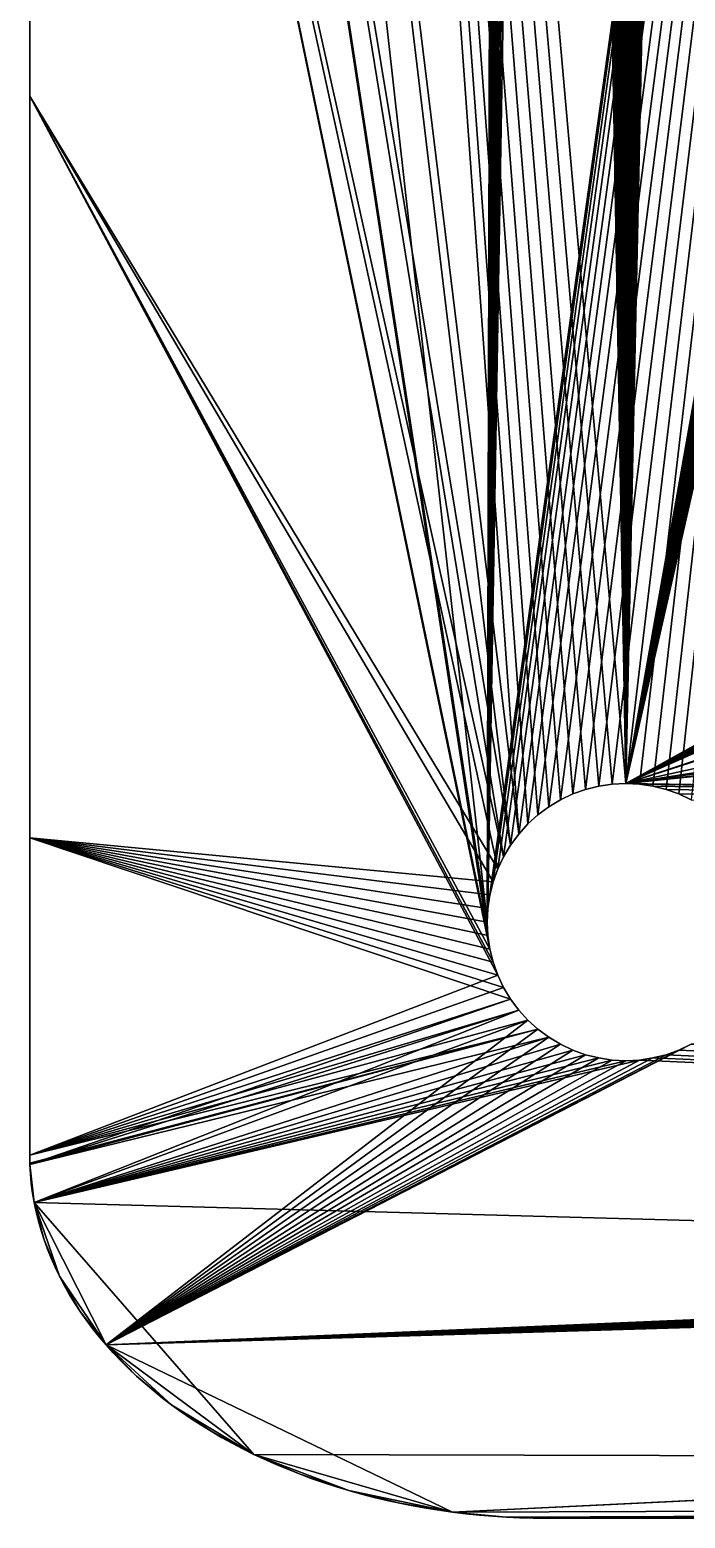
# Model space of a CAD drawing. Extents: x -56 to 56, y -42 to 42.
# Drawn here: x -56.15 to -49.06, y -42.4 to -26.3 of the extents above; entities that cross this region are included whole.
import ezdxf

# ---------------------------------------------------------------- set-up
doc = ezdxf.new("R2010")
doc.units = 0

msp = doc.modelspace()

# ---------------------------------------------------------------- linework, layer by layer
for points in [[(-56.15, 38.472, 16), (-56.15, 8.264, 16), (-50.859, -34.998, 16)], [(-56.15, 38.472, 16), (-50.859, -34.998, 16), (-50.761, -34.889, 16)], [(-56.15, 38.472, 16), (-50.761, -34.889, 16), (-50.652, -34.79, 16)], [(-56.15, 38.472, 16), (-50.652, -34.79, 16), (-50.533, -34.703, 16)], [(-56.15, 38.472, 16), (-50.533, -34.703, 16), (-50.407, -34.627, 16)], [(-56.15, 38.472, 16), (-50.407, -34.627, 16), (-50.274, -34.564, 16)], [(-56.15, 38.472, 16), (-50.274, -34.564, 16), (-50.135, -34.515, 16)], [(-56.15, 38.472, 16), (-50.135, -34.515, 16), (-49.993, -34.479, 16)], [(-56.15, 38.472, 16), (-49.993, -34.479, 16), (-49.847, -34.457, 16)], [(-56.15, 38.472, 16), (-49.847, -34.457, 16), (-49.7, -34.45, 16)], [(-50.947, 35.117, 16), (-56.15, 38.472, 16), (-49.7, -34.45, 16)], [(-48.2, 35.95, 16), (-48.207, 35.803, 16), (-49.7, -34.45, 16)], [(-42.17, 28.618, 16), (-48.2, 35.95, 16), (-49.7, -34.45, 16)], [(-48.207, 35.803, 16), (-48.229, 35.657, 16), (-49.7, -34.45, 16)], [(-48.229, 35.657, 16), (-48.265, 35.515, 16), (-49.7, -34.45, 16)], [(-48.265, 35.515, 16), (-48.314, 35.376, 16), (-49.7, -34.45, 16)], [(-48.314, 35.376, 16), (-48.377, 35.243, 16), (-49.7, -34.45, 16)], [(-56.15, 8.264, 13), (-51.023, 35.243, 13), (-51.2, -35.95, 13)], [(-51.023, 35.243, 13), (-50.947, 35.117, 13), (-51.2, -35.95, 13)], [(-50.947, 35.117, 13), (-50.859, 34.998, 13), (-51.2, -35.95, 13)], [(-50.859, 34.998, 16), (-50.947, 35.117, 16), (-49.7, -34.45, 16)], [(-48.377, 35.243, 16), (-48.453, 35.117, 16), (-49.7, -34.45, 16)], [(-48.453, 35.117, 16), (-48.54, 34.998, 16), (-49.7, -34.45, 16)], [(-50.859, 34.998, 13), (-50.761, 34.889, 13), (-51.2, -35.95, 13)], [(-50.761, 34.889, 16), (-50.859, 34.998, 16), (-49.7, -34.45, 16)], [(-48.54, 34.998, 16), (-48.639, 34.889, 16), (-49.7, -34.45, 16)], [(-50.761, 34.889, 13), (-50.652, 34.79, 13), (-51.2, -35.95, 13)], [(-50.652, 34.79, 13), (-50.533, 34.703, 13), (-51.2, -35.95, 13)], [(-50.652, 34.79, 16), (-50.761, 34.889, 16), (-49.7, -34.45, 16)], [(-50.533, 34.703, 16), (-50.652, 34.79, 16), (-49.7, -34.45, 16)], [(-48.639, 34.889, 16), (-48.748, 34.79, 16), (-49.7, -34.45, 16)], [(-48.748, 34.79, 16), (-48.867, 34.703, 16), (-49.7, -34.45, 16)], [(-50.533, 34.703, 13), (-50.407, 34.627, 13), (-51.2, -35.95, 13)], [(-50.407, 34.627, 13), (-50.274, 34.564, 13), (-51.2, -35.95, 13)], [(-50.407, 34.627, 16), (-50.533, 34.703, 16), (-49.7, -34.45, 16)], [(-50.274, 34.564, 16), (-50.407, 34.627, 16), (-49.7, -34.45, 16)], [(-48.867, 34.703, 16), (-48.993, 34.627, 16), (-49.7, -34.45, 16)], [(-48.993, 34.627, 16), (-49.126, 34.564, 16), (-49.7, -34.45, 16)], [(-50.274, 34.564, 13), (-50.135, 34.515, 13), (-51.2, -35.95, 13)], [(-50.135, 34.515, 13), (-51.193, -35.803, 13), (-51.2, -35.95, 13)], [(-50.135, 34.515, 13), (-49.993, 34.479, 13), (-51.193, -35.803, 13)], [(-49.993, 34.479, 13), (-42.17, 28.618, 13), (-51.193, -35.803, 13)], [(-50.135, 34.515, 16), (-50.274, 34.564, 16), (-49.7, -34.45, 16)], [(-49.993, 34.479, 16), (-50.135, 34.515, 16), (-49.7, -34.45, 16)], [(-49.847, 34.457, 16), (-49.993, 34.479, 16), (-49.7, -34.45, 16)], [(-49.126, 34.564, 16), (-49.265, 34.515, 16), (-49.7, -34.45, 16)], [(-49.265, 34.515, 16), (-49.407, 34.479, 16), (-49.7, -34.45, 16)], [(-49.407, 34.479, 16), (-49.553, 34.457, 16), (-49.7, -34.45, 16)], [(-49.7, 34.45, 16), (-49.847, 34.457, 16), (-49.7, -34.45, 16)], [(-49.553, 34.457, 16), (-49.7, 34.45, 16), (-49.7, -34.45, 16)], [(-42.17, 28.618, 13), (-51.171, -35.657, 13), (-51.193, -35.803, 13)], [(-42.17, 28.618, 13), (-51.135, -35.515, 13), (-51.171, -35.657, 13)], [(-42.17, 28.618, 13), (-51.086, -35.376, 13), (-51.135, -35.515, 13)], [(-42.17, 28.618, 13), (-51.023, -35.243, 13), (-51.086, -35.376, 13)], [(-42.17, 28.618, 13), (-50.947, -35.117, 13), (-51.023, -35.243, 13)], [(-42.17, 28.618, 13), (-50.859, -34.998, 13), (-50.947, -35.117, 13)], [(-42.17, 28.618, 13), (-50.761, -34.889, 13), (-50.859, -34.998, 13)], [(-42.17, 28.618, 13), (-50.652, -34.79, 13), (-50.761, -34.889, 13)], [(-42.17, 28.618, 13), (-50.533, -34.703, 13), (-50.652, -34.79, 13)], [(-42.17, 28.618, 13), (-50.407, -34.627, 13), (-50.533, -34.703, 13)], [(-42.17, 28.618, 13), (-50.274, -34.564, 13), (-50.407, -34.627, 13)], [(-42.17, 28.618, 13), (-50.135, -34.515, 13), (-50.274, -34.564, 13)], [(-42.17, 28.618, 13), (-49.993, -34.479, 13), (-50.135, -34.515, 13)], [(-42.17, 28.618, 13), (-49.847, -34.457, 13), (-49.993, -34.479, 13)], [(-42.17, 28.618, 13), (-49.7, -34.45, 13), (-49.847, -34.457, 13)], [(-42.17, 28.618, 13), (-49.553, -34.457, 13), (-49.7, -34.45, 13)], [(-42.17, 7.965, 16), (-42.17, 28.618, 16), (-49.7, -34.45, 16)], [(-42.17, 28.618, 13), (-49.407, -34.479, 13), (-49.553, -34.457, 13)], [(-42.17, 28.618, 13), (-49.265, -34.515, 13), (-49.407, -34.479, 13)], [(-42.17, 28.618, 13), (-49.126, -34.564, 13), (-49.265, -34.515, 13)], [(-42.17, 28.618, 13), (-48.993, -34.627, 13), (-49.126, -34.564, 13)], [(-56.15, -3.728, 13), (-56.15, 8.264, 13), (-51.2, -35.95, 13)], [(-56.15, 8.264, 16), (-56.15, -3.728, 16), (-50.947, -35.117, 16)], [(-56.15, 8.264, 16), (-50.947, -35.117, 16), (-50.859, -34.998, 16)], [(-42.165, 7.863, 16), (-42.17, 7.965, 16), (-49.7, -34.45, 16)], [(-42.148, 7.762, 16), (-42.165, 7.863, 16), (-49.7, -34.45, 16)], [(-42.119, 7.662, 16), (-42.148, 7.762, 16), (-49.7, -34.45, 16)], [(-42.08, 7.564, 16), (-42.119, 7.662, 16), (-49.7, -34.45, 16)], [(-42.03, 7.469, 16), (-42.08, 7.564, 16), (-49.7, -34.45, 16)], [(-41.969, 7.377, 16), (-42.03, 7.469, 16), (-49.7, -34.45, 16)], [(-41.898, 7.288, 16), (-41.969, 7.377, 16), (-49.7, -34.45, 16)], [(-41.818, 7.203, 16), (-41.898, 7.288, 16), (-49.7, -34.45, 16)], [(-41.728, 7.123, 16), (-41.818, 7.203, 16), (-49.7, -34.45, 16)], [(-41.63, 7.049, 16), (-41.728, 7.123, 16), (-49.7, -34.45, 16)], [(-41.523, 6.979, 16), (-41.63, 7.049, 16), (-49.7, -34.45, 16)], [(-41.41, 6.916, 16), (-41.523, 6.979, 16), (-49.7, -34.45, 16)], [(-41.289, 6.86, 16), (-41.41, 6.916, 16), (-49.7, -34.45, 16)], [(-41.163, 6.81, 16), (-41.289, 6.86, 16), (-49.7, -34.45, 16)], [(-41.031, 6.768, 16), (-41.163, 6.81, 16), (-49.7, -34.45, 16)], [(-40.895, 6.732, 16), (-41.031, 6.768, 16), (-49.7, -34.45, 16)], [(-40.755, 6.705, 16), (-40.895, 6.732, 16), (-49.7, -34.45, 16)], [(-40.613, 6.685, 16), (-40.755, 6.705, 16), (-49.7, -34.45, 16)], [(-40.469, 6.673, 16), (-40.613, 6.685, 16), (-49.7, -34.45, 16)], [(-40.324, 6.669, 16), (-40.469, 6.673, 16), (-49.7, -34.45, 16)], [(-40.324, 6.669, 16), (-49.7, -34.45, 16), (-36.273, -27.014, 16)], [(-56.15, -3.728, 13), (-51.2, -35.95, 13), (-51.193, -36.097, 13)], [(-56.15, -12.194, 13), (-56.15, -3.728, 13), (-51.193, -36.097, 13)], [(-56.15, -3.728, 16), (-56.15, -12.194, 16), (-51.023, -35.243, 16)], [(-56.15, -3.728, 16), (-51.023, -35.243, 16), (-50.947, -35.117, 16)], [(-56.15, -12.194, 16), (-56.15, -12.194, 13), (-56.15, -27.014, 13)], [(-56.15, -12.194, 16), (-56.15, -27.014, 13), (-56.15, -27.014, 16)], [(-56.15, -12.194, 13), (-51.193, -36.097, 13), (-51.171, -36.243, 13)], [(-56.15, -27.014, 13), (-56.15, -12.194, 13), (-51.171, -36.243, 13)], [(-56.15, -12.194, 16), (-56.15, -27.014, 16), (-51.086, -35.376, 16)], [(-56.15, -12.194, 16), (-51.086, -35.376, 16), (-51.023, -35.243, 16)], [(-49.7, -34.45, 16), (48.2, -35.95, 16), (26.253, -26.604, 16)], [(-49.7, -34.45, 16), (26.253, -26.604, 16), (20.408, -26.604, 16)], [(-49.7, -34.45, 16), (20.408, -26.604, 16), (6.408, -26.604, 16)], [(-49.7, -34.45, 16), (6.408, -26.604, 16), (0.308, -26.604, 16)], [(-49.7, -34.45, 16), (0.308, -26.604, 16), (-13.692, -26.604, 16)], [(-49.7, -34.45, 16), (-13.692, -26.604, 16), (-28.203, -27.551, 16)], [(-56.15, -27.014, 13), (-56.15, -38.472, 13), (-56.15, -38.472, 16)], [(-56.15, -35.04, 16), (-56.15, -27.014, 16), (-56.15, -27.014, 13)], [(-56.15, -38.472, 16), (-56.15, -35.04, 16), (-56.15, -27.014, 13)], [(-56.15, -27.014, 13), (-51.171, -36.243, 13), (-51.135, -36.385, 13)], [(-56.15, -27.014, 13), (-51.135, -36.385, 13), (-51.086, -36.524, 13)], [(-51.086, -36.524, 13), (-56.15, -38.472, 13), (-56.15, -27.014, 13)], [(-56.15, -27.014, 16), (-56.15, -35.04, 16), (-51.135, -35.515, 16)], [(-56.15, -27.014, 16), (-51.135, -35.515, 16), (-51.086, -35.376, 16)], [(-49.7, -34.45, 16), (-36.267, -27.066, 16), (-36.273, -27.014, 16)], [(-49.7, -34.45, 16), (-36.25, -27.118, 16), (-36.267, -27.066, 16)], [(-49.7, -34.45, 16), (-36.222, -27.169, 16), (-36.25, -27.118, 16)], [(-49.7, -34.45, 16), (-36.182, -27.219, 16), (-36.222, -27.169, 16)], [(-49.7, -34.45, 16), (-36.132, -27.268, 16), (-36.182, -27.219, 16)], [(-49.7, -34.45, 16), (-36.071, -27.316, 16), (-36.132, -27.268, 16)], [(-49.7, -34.45, 16), (-36.001, -27.361, 16), (-36.071, -27.316, 16)], [(-49.7, -34.45, 16), (-35.92, -27.404, 16), (-36.001, -27.361, 16)], [(-49.7, -34.45, 16), (-35.83, -27.445, 16), (-35.92, -27.404, 16)], [(-49.7, -34.45, 16), (-35.732, -27.484, 16), (-35.83, -27.445, 16)], [(-49.7, -34.45, 16), (-35.625, -27.519, 16), (-35.732, -27.484, 16)], [(-49.7, -34.45, 16), (-35.512, -27.551, 16), (-35.625, -27.519, 16)], [(-49.7, -34.45, 16), (-28.203, -27.551, 16), (-28.324, -27.58, 16)], [(-49.7, -34.45, 16), (-35.391, -27.58, 16), (-35.512, -27.551, 16)], [(-49.7, -34.45, 16), (-28.324, -27.58, 16), (-28.45, -27.606, 16)], [(-49.7, -34.45, 16), (-35.265, -27.606, 16), (-35.391, -27.58, 16)], [(-49.7, -34.45, 16), (-28.45, -27.606, 16), (-28.582, -27.628, 16)], [(-49.7, -34.45, 16), (-35.133, -27.628, 16), (-35.265, -27.606, 16)], [(-49.7, -34.45, 16), (-28.582, -27.628, 16), (-28.718, -27.646, 16)], [(-49.7, -34.45, 16), (-34.997, -27.646, 16), (-35.133, -27.628, 16)], [(-49.7, -34.45, 16), (-28.718, -27.646, 16), (-28.857, -27.66, 16)], [(-49.7, -34.45, 16), (-34.858, -27.66, 16), (-34.997, -27.646, 16)], [(-49.7, -34.45, 16), (-28.857, -27.66, 16), (-28.999, -27.67, 16)], [(-49.7, -34.45, 16), (-34.715, -27.67, 16), (-34.858, -27.66, 16)], [(-49.7, -34.45, 16), (-28.999, -27.67, 16), (-29.143, -27.676, 16)], [(-49.7, -34.45, 16), (-34.571, -27.676, 16), (-34.715, -27.67, 16)], [(-49.7, -34.45, 16), (-29.143, -27.676, 16), (-29.288, -27.678, 16)], [(-49.7, -34.45, 16), (-34.427, -27.678, 16), (-34.571, -27.676, 16)], [(-49.7, -34.45, 16), (-29.288, -27.678, 16), (-34.427, -27.678, 16)], [(-49.993, -34.479, 16), (-49.993, -34.479, 13), (-49.847, -34.457, 13)], [(-49.993, -34.479, 16), (-49.847, -34.457, 13), (-49.847, -34.457, 16)], [(-49.7, -34.45, 13), (-49.7, -34.45, 16), (-49.847, -34.457, 16)], [(-49.7, -34.45, 13), (-49.847, -34.457, 16), (-49.847, -34.457, 13)], [(-49.7, -34.45, 16), (-49.7, -34.45, 13), (-49.553, -34.457, 13)], [(-49.7, -34.45, 16), (-49.553, -34.457, 13), (-49.553, -34.457, 16)], [(-49.7, -34.45, 16), (-49.553, -34.457, 16), (48.2, -35.95, 16)], [(-49.553, -34.457, 16), (-49.553, -34.457, 13), (-49.407, -34.479, 13)], [(-49.553, -34.457, 16), (-49.407, -34.479, 13), (-49.407, -34.479, 16)], [(-49.553, -34.457, 16), (-49.407, -34.479, 16), (48.2, -35.95, 16)], [(-50.407, -34.627, 16), (-50.407, -34.627, 13), (-50.274, -34.564, 13)], [(-50.407, -34.627, 16), (-50.274, -34.564, 13), (-50.274, -34.564, 16)], [(-50.274, -34.564, 16), (-50.274, -34.564, 13), (-50.135, -34.515, 13)], [(-50.274, -34.564, 16), (-50.135, -34.515, 13), (-50.135, -34.515, 16)], [(-50.135, -34.515, 16), (-50.135, -34.515, 13), (-49.993, -34.479, 13)], [(-50.135, -34.515, 16), (-49.993, -34.479, 13), (-49.993, -34.479, 16)], [(-49.407, -34.479, 16), (-49.407, -34.479, 13), (-49.265, -34.515, 13)], [(-49.407, -34.479, 16), (-49.265, -34.515, 13), (-49.265, -34.515, 16)], [(-49.407, -34.479, 16), (-49.265, -34.515, 16), (48.2, -35.95, 16)], [(-49.265, -34.515, 16), (-49.265, -34.515, 13), (-49.126, -34.564, 13)], [(-49.265, -34.515, 16), (-49.126, -34.564, 13), (-49.126, -34.564, 16)], [(-49.265, -34.515, 16), (-49.126, -34.564, 16), (48.2, -35.95, 16)], [(-49.126, -34.564, 16), (-49.126, -34.564, 13), (-48.993, -34.627, 13)], [(-49.126, -34.564, 16), (-48.993, -34.627, 13), (-48.993, -34.627, 16)], [(-49.126, -34.564, 16), (-48.993, -34.627, 16), (48.2, -35.95, 16)], [(-50.652, -34.79, 16), (-50.652, -34.79, 13), (-50.533, -34.703, 13)], [(-50.652, -34.79, 16), (-50.533, -34.703, 13), (-50.533, -34.703, 16)], [(-50.533, -34.703, 16), (-50.533, -34.703, 13), (-50.407, -34.627, 13)], [(-50.533, -34.703, 16), (-50.407, -34.627, 13), (-50.407, -34.627, 16)], [(-50.859, -34.998, 16), (-50.859, -34.998, 13), (-50.761, -34.889, 13)], [(-50.859, -34.998, 16), (-50.761, -34.889, 13), (-50.761, -34.889, 16)], [(-50.761, -34.889, 16), (-50.761, -34.889, 13), (-50.652, -34.79, 13)], [(-50.761, -34.889, 16), (-50.652, -34.79, 13), (-50.652, -34.79, 16)], [(-51.193, -35.803, 16), (-51.171, -35.657, 16), (-56.15, -35.04, 16)], [(-56.15, -35.04, 16), (-56.15, -38.472, 16), (-50.947, -36.783, 16)], [(-56.15, -35.04, 16), (-50.947, -36.783, 16), (-51.023, -36.657, 16)], [(-51.2, -35.95, 16), (-51.193, -35.803, 16), (-56.15, -35.04, 16)], [(-51.193, -36.097, 16), (-51.2, -35.95, 16), (-56.15, -35.04, 16)], [(-56.15, -35.04, 16), (-51.023, -36.657, 16), (-51.086, -36.524, 16)], [(-56.15, -35.04, 16), (-51.086, -36.524, 16), (-51.135, -36.385, 16)], [(-51.171, -36.243, 16), (-51.193, -36.097, 16), (-56.15, -35.04, 16)], [(-56.15, -35.04, 16), (-51.135, -36.385, 16), (-51.171, -36.243, 16)], [(-56.15, -35.04, 16), (-51.171, -35.657, 16), (-51.135, -35.515, 16)], [(-50.947, -35.117, 16), (-50.947, -35.117, 13), (-50.859, -34.998, 13)], [(-50.947, -35.117, 16), (-50.859, -34.998, 13), (-50.859, -34.998, 16)], [(-51.086, -35.376, 16), (-51.086, -35.376, 13), (-51.023, -35.243, 13)], [(-51.086, -35.376, 16), (-51.023, -35.243, 13), (-51.023, -35.243, 16)], [(-51.023, -35.243, 16), (-51.023, -35.243, 13), (-50.947, -35.117, 13)], [(-51.023, -35.243, 16), (-50.947, -35.117, 13), (-50.947, -35.117, 16)], [(-51.135, -35.515, 16), (-51.135, -35.515, 13), (-51.086, -35.376, 13)], [(-51.135, -35.515, 16), (-51.086, -35.376, 13), (-51.086, -35.376, 16)], [(-51.171, -35.657, 16), (-51.171, -35.657, 13), (-51.135, -35.515, 13)], [(-51.171, -35.657, 16), (-51.135, -35.515, 13), (-51.135, -35.515, 16)], [(-51.193, -35.803, 16), (-51.193, -35.803, 13), (-51.171, -35.657, 13)], [(-51.193, -35.803, 16), (-51.171, -35.657, 13), (-51.171, -35.657, 16)], [(-51.2, -35.95, 16), (-51.2, -35.95, 13), (-51.193, -35.803, 13)], [(-51.2, -35.95, 16), (-51.193, -35.803, 13), (-51.193, -35.803, 16)], [(-51.193, -36.097, 16), (-51.193, -36.097, 13), (-51.2, -35.95, 13)], [(-51.193, -36.097, 16), (-51.2, -35.95, 13), (-51.2, -35.95, 16)], [(-55.325, -40.524, 16), (48.229, -36.243, 16), (48.207, -36.097, 16)], [(-48.993, -37.273, 16), (-55.325, -40.524, 16), (48.207, -36.097, 16)], [(-51.171, -36.243, 16), (-51.171, -36.243, 13), (-51.193, -36.097, 13)], [(-51.171, -36.243, 16), (-51.193, -36.097, 13), (-51.193, -36.097, 16)], [(-55.325, -40.524, 16), (48.265, -36.385, 16), (48.229, -36.243, 16)], [(-55.325, -40.524, 16), (48.314, -36.524, 16), (48.265, -36.385, 16)], [(-51.135, -36.385, 16), (-51.135, -36.385, 13), (-51.171, -36.243, 13)], [(-51.135, -36.385, 16), (-51.171, -36.243, 13), (-51.171, -36.243, 16)], [(-51.086, -36.524, 16), (-51.086, -36.524, 13), (-51.135, -36.385, 13)], [(-51.086, -36.524, 16), (-51.135, -36.385, 13), (-51.135, -36.385, 16)], [(-51.086, -36.524, 13), (-51.023, -36.657, 13), (-56.15, -38.472, 13)], [(-55.325, -40.524, 16), (48.377, -36.657, 16), (48.314, -36.524, 16)], [(-51.023, -36.657, 16), (-51.023, -36.657, 13), (-51.086, -36.524, 13)], [(-51.023, -36.657, 16), (-51.086, -36.524, 13), (-51.086, -36.524, 16)], [(-51.023, -36.657, 13), (-50.947, -36.783, 13), (-56.15, -38.472, 13)], [(-55.325, -40.524, 16), (48.453, -36.783, 16), (48.377, -36.657, 16)], [(-50.947, -36.783, 16), (-50.947, -36.783, 13), (-51.023, -36.657, 13)], [(-50.947, -36.783, 16), (-51.023, -36.657, 13), (-51.023, -36.657, 16)], [(-56.15, -38.472, 13), (-50.947, -36.783, 13), (-50.859, -36.902, 13)], [(-50.947, -36.783, 16), (-56.15, -38.472, 16), (-56.148, -38.574, 16)], [(-50.859, -36.902, 16), (-50.947, -36.783, 16), (-56.148, -38.574, 16)], [(-55.325, -40.524, 16), (48.54, -36.902, 16), (48.453, -36.783, 16)], [(-50.859, -36.902, 16), (-50.859, -36.902, 13), (-50.947, -36.783, 13)], [(-50.859, -36.902, 16), (-50.947, -36.783, 13), (-50.947, -36.783, 16)], [(-56.15, -38.472, 13), (-50.859, -36.902, 13), (-50.761, -37.011, 13)], [(-50.761, -37.011, 13), (-50.652, -37.11, 13), (-56.15, -38.472, 13)], [(-50.859, -36.902, 16), (-56.148, -38.574, 16), (-56.102, -38.984, 16)], [(-50.761, -37.011, 16), (-50.859, -36.902, 16), (-56.102, -38.984, 16)], [(-50.761, -37.011, 16), (-56.102, -38.984, 16), (-55.325, -40.524, 16)], [(-55.325, -40.524, 16), (48.639, -37.011, 16), (48.54, -36.902, 16)], [(-50.652, -37.11, 16), (-50.761, -37.011, 16), (-55.325, -40.524, 16)], [(-55.325, -40.524, 16), (48.748, -37.11, 16), (48.639, -37.011, 16)], [(-50.761, -37.011, 16), (-50.761, -37.011, 13), (-50.859, -36.902, 13)], [(-50.761, -37.011, 16), (-50.859, -36.902, 13), (-50.859, -36.902, 16)], [(-50.652, -37.11, 16), (-50.652, -37.11, 13), (-50.761, -37.011, 13)], [(-50.652, -37.11, 16), (-50.761, -37.011, 13), (-50.761, -37.011, 16)], [(-50.652, -37.11, 13), (-56.148, -38.56, 13), (-56.15, -38.472, 13)], [(-56.148, -38.574, 13), (-56.148, -38.56, 13), (-50.652, -37.11, 13)], [(-56.148, -38.574, 13), (-50.652, -37.11, 13), (-50.533, -37.197, 13)], [(-56.102, -38.984, 13), (-56.148, -38.574, 13), (-50.533, -37.197, 13)], [(-56.102, -38.984, 13), (-50.533, -37.197, 13), (-50.407, -37.273, 13)], [(-50.533, -37.197, 16), (-50.652, -37.11, 16), (-55.325, -40.524, 16)], [(-55.325, -40.524, 16), (48.867, -37.197, 16), (48.748, -37.11, 16)], [(-50.407, -37.273, 16), (-50.533, -37.197, 16), (-55.325, -40.524, 16)], [(-55.325, -40.524, 16), (48.993, -37.273, 16), (48.867, -37.197, 16)], [(-50.533, -37.197, 16), (-50.533, -37.197, 13), (-50.652, -37.11, 13)], [(-50.533, -37.197, 16), (-50.652, -37.11, 13), (-50.652, -37.11, 16)], [(-50.407, -37.273, 16), (-50.407, -37.273, 13), (-50.533, -37.197, 13)], [(-50.407, -37.273, 16), (-50.533, -37.197, 13), (-50.533, -37.197, 16)], [(-56.102, -38.984, 13), (-50.407, -37.273, 13), (-50.274, -37.336, 13)], [(-56.102, -38.984, 13), (-50.274, -37.336, 13), (-50.135, -37.385, 13)], [(-55.325, -40.524, 16), (49.126, -37.336, 16), (48.993, -37.273, 16)], [(-50.274, -37.336, 16), (-50.407, -37.273, 16), (-55.325, -40.524, 16)], [(-48.993, -37.273, 16), (-49.126, -37.336, 16), (-55.325, -40.524, 16)], [(-55.325, -40.524, 16), (49.265, -37.385, 16), (49.126, -37.336, 16)], [(-50.135, -37.385, 16), (-50.274, -37.336, 16), (-55.325, -40.524, 16)], [(-49.126, -37.336, 16), (-49.265, -37.385, 16), (-55.325, -40.524, 16)], [(-50.274, -37.336, 16), (-50.274, -37.336, 13), (-50.407, -37.273, 13)], [(-50.274, -37.336, 16), (-50.407, -37.273, 13), (-50.407, -37.273, 16)], [(-50.135, -37.385, 16), (-50.135, -37.385, 13), (-50.274, -37.336, 13)], [(-50.135, -37.385, 16), (-50.274, -37.336, 13), (-50.274, -37.336, 16)], [(-49.126, -37.336, 16), (-49.126, -37.336, 13), (-49.265, -37.385, 13)], [(-49.126, -37.336, 16), (-49.265, -37.385, 13), (-49.265, -37.385, 16)], [(53.095, -41.972, 13), (-49.265, -37.385, 13), (-49.126, -37.336, 13)], [(-48.993, -37.273, 16), (-48.993, -37.273, 13), (-49.126, -37.336, 13)], [(-48.993, -37.273, 16), (-49.126, -37.336, 13), (-49.126, -37.336, 16)], [(53.095, -41.972, 13), (-49.126, -37.336, 13), (-48.993, -37.273, 13)], [(-56.102, -38.984, 13), (-50.135, -37.385, 13), (-49.993, -37.421, 13)], [(-56.102, -38.984, 13), (-49.993, -37.421, 13), (-49.847, -37.443, 13)], [(-56.102, -38.984, 13), (-49.847, -37.443, 13), (-49.7, -37.45, 13)], [(-56.102, -38.984, 13), (-49.7, -37.45, 13), (-49.553, -37.443, 13)], [(53.095, -41.972, 13), (-56.102, -38.984, 13), (-49.553, -37.443, 13)], [(-55.325, -40.524, 16), (49.407, -37.421, 16), (49.265, -37.385, 16)], [(-49.993, -37.421, 16), (-50.135, -37.385, 16), (-55.325, -40.524, 16)], [(-49.265, -37.385, 16), (-49.407, -37.421, 16), (-55.325, -40.524, 16)], [(-55.325, -40.524, 16), (-51.574, -42.334, 16), (49.407, -37.421, 16)], [(-49.847, -37.443, 16), (-49.993, -37.421, 16), (-55.325, -40.524, 16)], [(-49.407, -37.421, 16), (-49.553, -37.443, 16), (-55.325, -40.524, 16)], [(-49.7, -37.45, 16), (-49.847, -37.443, 16), (-55.325, -40.524, 16)], [(-49.553, -37.443, 16), (-49.7, -37.45, 16), (-55.325, -40.524, 16)], [(-51.574, -42.334, 16), (49.553, -37.443, 16), (49.407, -37.421, 16)], [(-51.574, -42.334, 16), (53.095, -41.972, 16), (49.553, -37.443, 16)], [(-49.993, -37.421, 16), (-49.993, -37.421, 13), (-50.135, -37.385, 13)], [(-49.993, -37.421, 16), (-50.135, -37.385, 13), (-50.135, -37.385, 16)], [(-49.847, -37.443, 16), (-49.847, -37.443, 13), (-49.993, -37.421, 13)], [(-49.847, -37.443, 16), (-49.993, -37.421, 13), (-49.993, -37.421, 16)], [(-49.7, -37.45, 16), (-49.7, -37.45, 13), (-49.847, -37.443, 13)], [(-49.7, -37.45, 16), (-49.847, -37.443, 13), (-49.847, -37.443, 16)], [(-49.553, -37.443, 16), (-49.553, -37.443, 13), (-49.7, -37.45, 13)], [(-49.553, -37.443, 16), (-49.7, -37.45, 13), (-49.7, -37.45, 16)], [(-49.407, -37.421, 16), (-49.407, -37.421, 13), (-49.553, -37.443, 13)], [(-49.407, -37.421, 16), (-49.553, -37.443, 13), (-49.553, -37.443, 16)], [(53.095, -41.972, 13), (-49.553, -37.443, 13), (-49.407, -37.421, 13)], [(-49.265, -37.385, 16), (-49.265, -37.385, 13), (-49.407, -37.421, 13)], [(-49.265, -37.385, 16), (-49.407, -37.421, 13), (-49.407, -37.421, 16)], [(53.095, -41.972, 13), (-49.407, -37.421, 13), (-49.265, -37.385, 13)], [(-56.148, -38.574, 16), (-56.15, -38.472, 16), (-56.15, -38.472, 13)], [(-56.148, -38.574, 16), (-56.15, -38.472, 13), (-56.148, -38.56, 13)], [(-56.148, -38.56, 13), (-56.148, -38.574, 13), (-56.148, -38.574, 16)], [(-56.142, -38.677, 16), (-56.148, -38.574, 16), (-56.148, -38.574, 13)], [(-56.142, -38.677, 16), (-56.148, -38.574, 13), (-56.142, -38.677, 13)], [(-56.133, -38.78, 13), (-56.142, -38.677, 13), (-56.148, -38.574, 13)], [(-56.102, -38.984, 13), (-56.133, -38.78, 13), (-56.148, -38.574, 13)], [(-56.148, -38.574, 16), (-56.142, -38.677, 16), (-56.133, -38.78, 16)], [(-56.148, -38.574, 16), (-56.133, -38.78, 16), (-56.102, -38.984, 16)], [(-56.133, -38.78, 16), (-56.142, -38.677, 16), (-56.142, -38.677, 13)], [(-56.133, -38.78, 16), (-56.142, -38.677, 13), (-56.133, -38.78, 13)], [(-56.119, -38.882, 16), (-56.133, -38.78, 16), (-56.133, -38.78, 13)], [(-56.119, -38.882, 16), (-56.133, -38.78, 13), (-56.119, -38.882, 13)], [(-56.102, -38.984, 13), (-56.119, -38.882, 13), (-56.133, -38.78, 13)], [(-56.133, -38.78, 16), (-56.119, -38.882, 16), (-56.102, -38.984, 16)], [(-56.102, -38.984, 16), (-56.119, -38.882, 16), (-56.119, -38.882, 13)], [(-56.102, -38.984, 16), (-56.119, -38.882, 13), (-56.102, -38.984, 13)], [(-56.081, -39.086, 16), (-56.102, -38.984, 16), (-56.102, -38.984, 13)], [(-56.081, -39.086, 16), (-56.102, -38.984, 13), (-56.081, -39.086, 13)], [(-56.056, -39.187, 13), (-56.081, -39.086, 13), (-56.102, -38.984, 13)], [(-55.995, -39.389, 13), (-56.056, -39.187, 13), (-56.102, -38.984, 13)], [(-55.829, -39.783, 13), (-55.995, -39.389, 13), (-56.102, -38.984, 13)], [(-55.325, -40.524, 13), (-55.829, -39.783, 13), (-56.102, -38.984, 13)], [(-53.724, -41.709, 13), (-55.325, -40.524, 13), (-56.102, -38.984, 13)], [(53.095, -41.972, 13), (-53.724, -41.709, 13), (-56.102, -38.984, 13)], [(-56.102, -38.984, 16), (-56.081, -39.086, 16), (-56.056, -39.187, 16)], [(-56.102, -38.984, 16), (-56.056, -39.187, 16), (-55.995, -39.389, 16)], [(-56.102, -38.984, 16), (-55.995, -39.389, 16), (-55.829, -39.783, 16)], [(-56.102, -38.984, 16), (-55.829, -39.783, 16), (-55.325, -40.524, 16)], [(-56.056, -39.187, 16), (-56.081, -39.086, 16), (-56.081, -39.086, 13)], [(-56.056, -39.187, 16), (-56.081, -39.086, 13), (-56.056, -39.187, 13)], [(-56.028, -39.288, 16), (-56.056, -39.187, 16), (-56.056, -39.187, 13)], [(-56.028, -39.288, 16), (-56.056, -39.187, 13), (-56.028, -39.288, 13)], [(-55.995, -39.389, 13), (-56.028, -39.288, 13), (-56.056, -39.187, 13)], [(-56.056, -39.187, 16), (-56.028, -39.288, 16), (-55.995, -39.389, 16)], [(-55.995, -39.389, 16), (-56.028, -39.288, 16), (-56.028, -39.288, 13)], [(-55.995, -39.389, 16), (-56.028, -39.288, 13), (-55.995, -39.389, 13)], [(-55.959, -39.488, 16), (-55.995, -39.389, 16), (-55.995, -39.389, 13)], [(-55.959, -39.488, 16), (-55.995, -39.389, 13), (-55.959, -39.488, 13)], [(-55.92, -39.587, 13), (-55.959, -39.488, 13), (-55.995, -39.389, 13)], [(-55.829, -39.783, 13), (-55.92, -39.587, 13), (-55.995, -39.389, 13)], [(-55.995, -39.389, 16), (-55.959, -39.488, 16), (-55.92, -39.587, 16)], [(-55.995, -39.389, 16), (-55.92, -39.587, 16), (-55.829, -39.783, 16)], [(-55.92, -39.587, 16), (-55.959, -39.488, 16), (-55.959, -39.488, 13)], [(-55.92, -39.587, 16), (-55.959, -39.488, 13), (-55.92, -39.587, 13)], [(-55.876, -39.685, 16), (-55.92, -39.587, 16), (-55.92, -39.587, 13)], [(-55.876, -39.685, 16), (-55.92, -39.587, 13), (-55.876, -39.685, 13)], [(-55.829, -39.783, 13), (-55.876, -39.685, 13), (-55.92, -39.587, 13)], [(-55.92, -39.587, 16), (-55.876, -39.685, 16), (-55.829, -39.783, 16)], [(-55.829, -39.783, 16), (-55.876, -39.685, 16), (-55.876, -39.685, 13)], [(-55.829, -39.783, 16), (-55.876, -39.685, 13), (-55.829, -39.783, 13)], [(-55.778, -39.879, 16), (-55.829, -39.783, 16), (-55.829, -39.783, 13)], [(-55.778, -39.879, 16), (-55.829, -39.783, 13), (-55.778, -39.879, 13)], [(-55.724, -39.975, 13), (-55.778, -39.879, 13), (-55.829, -39.783, 13)], [(-55.605, -40.163, 13), (-55.724, -39.975, 13), (-55.829, -39.783, 13)], [(-55.325, -40.524, 13), (-55.605, -40.163, 13), (-55.829, -39.783, 13)], [(-55.829, -39.783, 16), (-55.778, -39.879, 16), (-55.724, -39.975, 16)], [(-55.829, -39.783, 16), (-55.724, -39.975, 16), (-55.605, -40.163, 16)], [(-55.829, -39.783, 16), (-55.605, -40.163, 16), (-55.325, -40.524, 16)], [(-55.724, -39.975, 16), (-55.778, -39.879, 16), (-55.778, -39.879, 13)], [(-55.724, -39.975, 16), (-55.778, -39.879, 13), (-55.724, -39.975, 13)], [(-55.666, -40.069, 16), (-55.724, -39.975, 16), (-55.724, -39.975, 13)], [(-55.666, -40.069, 16), (-55.724, -39.975, 13), (-55.666, -40.069, 13)], [(-55.605, -40.163, 13), (-55.666, -40.069, 13), (-55.724, -39.975, 13)], [(-55.724, -39.975, 16), (-55.666, -40.069, 16), (-55.605, -40.163, 16)], [(-55.605, -40.163, 16), (-55.666, -40.069, 16), (-55.666, -40.069, 13)], [(-55.605, -40.163, 16), (-55.666, -40.069, 13), (-55.605, -40.163, 13)], [(-55.54, -40.255, 16), (-55.605, -40.163, 16), (-55.605, -40.163, 13)], [(-55.54, -40.255, 16), (-55.605, -40.163, 13), (-55.54, -40.255, 13)], [(-55.472, -40.346, 13), (-55.54, -40.255, 13), (-55.605, -40.163, 13)], [(-55.325, -40.524, 13), (-55.472, -40.346, 13), (-55.605, -40.163, 13)], [(-55.605, -40.163, 16), (-55.54, -40.255, 16), (-55.472, -40.346, 16)], [(-55.605, -40.163, 16), (-55.472, -40.346, 16), (-55.325, -40.524, 16)], [(-55.472, -40.346, 16), (-55.54, -40.255, 16), (-55.54, -40.255, 13)], [(-55.472, -40.346, 16), (-55.54, -40.255, 13), (-55.472, -40.346, 13)], [(-55.4, -40.436, 16), (-55.472, -40.346, 16), (-55.472, -40.346, 13)], [(-55.4, -40.436, 16), (-55.472, -40.346, 13), (-55.4, -40.436, 13)], [(-55.325, -40.524, 13), (-55.4, -40.436, 13), (-55.472, -40.346, 13)], [(-55.472, -40.346, 16), (-55.4, -40.436, 16), (-55.325, -40.524, 16)], [(-55.325, -40.524, 16), (-55.4, -40.436, 16), (-55.4, -40.436, 13)], [(-55.325, -40.524, 16), (-55.4, -40.436, 13), (-55.325, -40.524, 13)], [(-55.247, -40.611, 16), (-55.325, -40.524, 16), (-55.325, -40.524, 13)], [(-55.247, -40.611, 16), (-55.325, -40.524, 13), (-55.247, -40.611, 13)], [(-55.166, -40.697, 13), (-55.247, -40.611, 13), (-55.325, -40.524, 13)], [(-54.994, -40.863, 13), (-55.166, -40.697, 13), (-55.325, -40.524, 13)], [(-54.613, -41.176, 13), (-54.994, -40.863, 13), (-55.325, -40.524, 13)], [(-53.724, -41.709, 13), (-54.613, -41.176, 13), (-55.325, -40.524, 13)], [(-55.325, -40.524, 16), (-55.247, -40.611, 16), (-55.166, -40.697, 16)], [(-55.325, -40.524, 16), (-55.166, -40.697, 16), (-54.994, -40.863, 16)], [(-55.325, -40.524, 16), (-54.994, -40.863, 16), (-54.613, -41.176, 16)], [(-55.325, -40.524, 16), (-54.613, -41.176, 16), (-53.724, -41.709, 16)], [(-55.325, -40.524, 16), (-53.724, -41.709, 16), (-51.574, -42.334, 16)], [(-55.166, -40.697, 16), (-55.247, -40.611, 16), (-55.247, -40.611, 13)], [(-55.166, -40.697, 16), (-55.247, -40.611, 13), (-55.166, -40.697, 13)], [(-55.081, -40.781, 16), (-55.166, -40.697, 16), (-55.166, -40.697, 13)], [(-55.081, -40.781, 16), (-55.166, -40.697, 13), (-55.081, -40.781, 13)], [(-54.994, -40.863, 13), (-55.081, -40.781, 13), (-55.166, -40.697, 13)], [(-55.166, -40.697, 16), (-55.081, -40.781, 16), (-54.994, -40.863, 16)], [(-54.994, -40.863, 16), (-55.081, -40.781, 16), (-55.081, -40.781, 13)], [(-54.994, -40.863, 16), (-55.081, -40.781, 13), (-54.994, -40.863, 13)], [(-54.903, -40.944, 16), (-54.994, -40.863, 16), (-54.994, -40.863, 13)], [(-54.903, -40.944, 16), (-54.994, -40.863, 13), (-54.903, -40.944, 13)], [(-54.809, -41.023, 13), (-54.903, -40.944, 13), (-54.994, -40.863, 13)], [(-54.613, -41.176, 13), (-54.809, -41.023, 13), (-54.994, -40.863, 13)], [(-54.994, -40.863, 16), (-54.903, -40.944, 16), (-54.809, -41.023, 16)], [(-54.994, -40.863, 16), (-54.809, -41.023, 16), (-54.613, -41.176, 16)], [(-54.809, -41.023, 16), (-54.903, -40.944, 16), (-54.903, -40.944, 13)], [(-54.809, -41.023, 16), (-54.903, -40.944, 13), (-54.809, -41.023, 13)], [(-54.713, -41.1, 16), (-54.809, -41.023, 16), (-54.809, -41.023, 13)], [(-54.713, -41.1, 16), (-54.809, -41.023, 13), (-54.713, -41.1, 13)], [(-54.613, -41.176, 13), (-54.713, -41.1, 13), (-54.809, -41.023, 13)], [(-54.809, -41.023, 16), (-54.713, -41.1, 16), (-54.613, -41.176, 16)], [(-54.613, -41.176, 16), (-54.713, -41.1, 16), (-54.713, -41.1, 13)], [(-54.613, -41.176, 16), (-54.713, -41.1, 13), (-54.613, -41.176, 13)], [(-54.511, -41.249, 16), (-54.613, -41.176, 16), (-54.613, -41.176, 13)], [(-54.511, -41.249, 16), (-54.613, -41.176, 13), (-54.511, -41.249, 13)], [(-54.406, -41.321, 13), (-54.511, -41.249, 13), (-54.613, -41.176, 13)], [(-54.188, -41.459, 13), (-54.406, -41.321, 13), (-54.613, -41.176, 13)], [(-53.724, -41.709, 13), (-54.188, -41.459, 13), (-54.613, -41.176, 13)], [(-54.613, -41.176, 16), (-54.511, -41.249, 16), (-54.406, -41.321, 16)], [(-54.613, -41.176, 16), (-54.406, -41.321, 16), (-54.188, -41.459, 16)], [(-54.613, -41.176, 16), (-54.188, -41.459, 16), (-53.724, -41.709, 16)], [(-54.406, -41.321, 13), (-54.406, -41.321, 16), (-54.511, -41.249, 16)], [(-54.406, -41.321, 13), (-54.511, -41.249, 16), (-54.511, -41.249, 13)], [(-54.299, -41.391, 13), (-54.299, -41.391, 16), (-54.406, -41.321, 16)], [(-54.299, -41.391, 13), (-54.406, -41.321, 16), (-54.406, -41.321, 13)], [(-54.188, -41.459, 13), (-54.299, -41.391, 13), (-54.406, -41.321, 13)], [(-54.406, -41.321, 16), (-54.299, -41.391, 16), (-54.188, -41.459, 16)], [(-54.188, -41.459, 13), (-54.188, -41.459, 16), (-54.299, -41.391, 16)], [(-54.188, -41.459, 13), (-54.299, -41.391, 16), (-54.299, -41.391, 13)], [(-54.076, -41.525, 13), (-54.076, -41.525, 16), (-54.188, -41.459, 16)], [(-54.076, -41.525, 13), (-54.188, -41.459, 16), (-54.188, -41.459, 13)], [(-53.961, -41.588, 13), (-54.076, -41.525, 13), (-54.188, -41.459, 13)], [(-53.724, -41.709, 13), (-53.961, -41.588, 13), (-54.188, -41.459, 13)], [(-54.188, -41.459, 16), (-54.076, -41.525, 16), (-53.961, -41.588, 16)], [(-54.188, -41.459, 16), (-53.961, -41.588, 16), (-53.724, -41.709, 16)], [(-53.961, -41.588, 13), (-53.961, -41.588, 16), (-54.076, -41.525, 16)], [(-53.961, -41.588, 13), (-54.076, -41.525, 16), (-54.076, -41.525, 13)], [(-53.843, -41.65, 13), (-53.843, -41.65, 16), (-53.961, -41.588, 16)], [(-53.843, -41.65, 13), (-53.961, -41.588, 16), (-53.961, -41.588, 13)], [(-53.724, -41.709, 13), (-53.843, -41.65, 13), (-53.961, -41.588, 13)], [(-53.961, -41.588, 16), (-53.843, -41.65, 16), (-53.724, -41.709, 16)], [(-53.724, -41.709, 13), (-53.724, -41.709, 16), (-53.843, -41.65, 16)], [(-53.724, -41.709, 13), (-53.843, -41.65, 16), (-53.843, -41.65, 13)], [(-53.602, -41.766, 13), (-53.602, -41.766, 16), (-53.724, -41.709, 16)], [(-53.602, -41.766, 13), (-53.724, -41.709, 16), (-53.724, -41.709, 13)], [(-53.478, -41.821, 13), (-53.602, -41.766, 13), (-53.724, -41.709, 13)], [(-53.224, -41.924, 13), (-53.478, -41.821, 13), (-53.724, -41.709, 13)], [(-52.696, -42.101, 13), (-53.224, -41.924, 13), (-53.724, -41.709, 13)], [(-51.574, -42.334, 13), (-52.696, -42.101, 13), (-53.724, -41.709, 13)], [(53.095, -41.972, 13), (-51.574, -42.334, 13), (-53.724, -41.709, 13)], [(-53.724, -41.709, 16), (-53.602, -41.766, 16), (-53.478, -41.821, 16)], [(-53.724, -41.709, 16), (-53.478, -41.821, 16), (-53.224, -41.924, 16)], [(-53.724, -41.709, 16), (-53.224, -41.924, 16), (-52.696, -42.101, 16)], [(-53.724, -41.709, 16), (-52.696, -42.101, 16), (-51.574, -42.334, 16)], [(-53.478, -41.821, 13), (-53.478, -41.821, 16), (-53.602, -41.766, 16)], [(-53.478, -41.821, 13), (-53.602, -41.766, 16), (-53.602, -41.766, 13)], [(-53.352, -41.874, 13), (-53.352, -41.874, 16), (-53.478, -41.821, 16)], [(-53.352, -41.874, 13), (-53.478, -41.821, 16), (-53.478, -41.821, 13)], [(-53.224, -41.924, 13), (-53.352, -41.874, 13), (-53.478, -41.821, 13)], [(-53.478, -41.821, 16), (-53.352, -41.874, 16), (-53.224, -41.924, 16)], [(-53.224, -41.924, 13), (-53.224, -41.924, 16), (-53.352, -41.874, 16)], [(-53.224, -41.924, 13), (-53.352, -41.874, 16), (-53.352, -41.874, 13)], [(-53.095, -41.972, 13), (-53.095, -41.972, 16), (-53.224, -41.924, 16)], [(-53.095, -41.972, 13), (-53.224, -41.924, 16), (-53.224, -41.924, 13)], [(-52.963, -42.017, 13), (-53.095, -41.972, 13), (-53.224, -41.924, 13)], [(-52.696, -42.101, 13), (-52.963, -42.017, 13), (-53.224, -41.924, 13)], [(-53.224, -41.924, 16), (-53.095, -41.972, 16), (-52.963, -42.017, 16)], [(-53.224, -41.924, 16), (-52.963, -42.017, 16), (-52.696, -42.101, 16)], [(-52.963, -42.017, 13), (-52.963, -42.017, 16), (-53.095, -41.972, 16)], [(-52.963, -42.017, 13), (-53.095, -41.972, 16), (-53.095, -41.972, 13)], [(-52.83, -42.06, 13), (-52.83, -42.06, 16), (-52.963, -42.017, 16)], [(-52.83, -42.06, 13), (-52.963, -42.017, 16), (-52.963, -42.017, 13)], [(-52.696, -42.101, 13), (-52.83, -42.06, 13), (-52.963, -42.017, 13)], [(-52.963, -42.017, 16), (-52.83, -42.06, 16), (-52.696, -42.101, 16)], [(53.095, -41.972, 13), (-50.993, -42.388, 13), (-51.574, -42.334, 13)], [(-51.574, -42.334, 16), (-50.993, -42.388, 16), (53.095, -41.972, 16)], [(53.095, -41.972, 13), (-50.701, -42.399, 13), (-50.993, -42.388, 13)], [(-50.993, -42.388, 16), (-50.701, -42.399, 16), (53.095, -41.972, 16)], [(53.095, -41.972, 13), (-14.102, -42.4, 13), (-50.701, -42.399, 13)], [(-50.701, -42.399, 16), (-14.102, -42.4, 16), (53.095, -41.972, 16)], [(-52.696, -42.101, 13), (-52.696, -42.101, 16), (-52.83, -42.06, 16)], [(-52.696, -42.101, 13), (-52.83, -42.06, 16), (-52.83, -42.06, 13)], [(-52.56, -42.139, 13), (-52.56, -42.139, 16), (-52.696, -42.101, 16)], [(-52.56, -42.139, 13), (-52.696, -42.101, 16), (-52.696, -42.101, 13)], [(-52.422, -42.175, 13), (-52.56, -42.139, 13), (-52.696, -42.101, 13)], [(-52.144, -42.238, 13), (-52.422, -42.175, 13), (-52.696, -42.101, 13)], [(-51.574, -42.334, 13), (-52.144, -42.238, 13), (-52.696, -42.101, 13)], [(-52.696, -42.101, 16), (-52.56, -42.139, 16), (-52.422, -42.175, 16)], [(-52.696, -42.101, 16), (-52.422, -42.175, 16), (-52.144, -42.238, 16)], [(-52.696, -42.101, 16), (-52.144, -42.238, 16), (-51.574, -42.334, 16)], [(-52.422, -42.175, 13), (-52.422, -42.175, 16), (-52.56, -42.139, 16)], [(-52.422, -42.175, 13), (-52.56, -42.139, 16), (-52.56, -42.139, 13)], [(-52.283, -42.208, 13), (-52.283, -42.208, 16), (-52.422, -42.175, 16)], [(-52.283, -42.208, 13), (-52.422, -42.175, 16), (-52.422, -42.175, 13)], [(-52.144, -42.238, 13), (-52.283, -42.208, 13), (-52.422, -42.175, 13)], [(-52.422, -42.175, 16), (-52.283, -42.208, 16), (-52.144, -42.238, 16)], [(-52.144, -42.238, 13), (-52.144, -42.238, 16), (-52.283, -42.208, 16)], [(-52.144, -42.238, 13), (-52.283, -42.208, 16), (-52.283, -42.208, 13)], [(-52.003, -42.266, 13), (-52.003, -42.266, 16), (-52.144, -42.238, 16)], [(-52.003, -42.266, 13), (-52.144, -42.238, 16), (-52.144, -42.238, 13)], [(-51.861, -42.291, 13), (-52.003, -42.266, 13), (-52.144, -42.238, 13)], [(-51.574, -42.334, 13), (-51.861, -42.291, 13), (-52.144, -42.238, 13)], [(-52.144, -42.238, 16), (-52.003, -42.266, 16), (-51.861, -42.291, 16)], [(-52.144, -42.238, 16), (-51.861, -42.291, 16), (-51.574, -42.334, 16)], [(-51.861, -42.291, 13), (-51.861, -42.291, 16), (-52.003, -42.266, 16)], [(-51.861, -42.291, 13), (-52.003, -42.266, 16), (-52.003, -42.266, 13)], [(-51.718, -42.314, 13), (-51.718, -42.314, 16), (-51.861, -42.291, 16)], [(-51.718, -42.314, 13), (-51.861, -42.291, 16), (-51.861, -42.291, 13)], [(-51.574, -42.334, 13), (-51.718, -42.314, 13), (-51.861, -42.291, 13)], [(-51.861, -42.291, 16), (-51.718, -42.314, 16), (-51.574, -42.334, 16)], [(-51.574, -42.334, 13), (-51.574, -42.334, 16), (-51.718, -42.314, 16)], [(-51.574, -42.334, 13), (-51.718, -42.314, 16), (-51.718, -42.314, 13)], [(-51.43, -42.352, 13), (-51.43, -42.352, 16), (-51.574, -42.334, 16)], [(-51.43, -42.352, 13), (-51.574, -42.334, 16), (-51.574, -42.334, 13)], [(-51.285, -42.366, 13), (-51.43, -42.352, 13), (-51.574, -42.334, 13)], [(-50.993, -42.388, 13), (-51.285, -42.366, 13), (-51.574, -42.334, 13)], [(-51.574, -42.334, 16), (-51.43, -42.352, 16), (-51.285, -42.366, 16)], [(-51.574, -42.334, 16), (-51.285, -42.366, 16), (-50.993, -42.388, 16)], [(-51.285, -42.366, 13), (-51.285, -42.366, 16), (-51.43, -42.352, 16)], [(-51.285, -42.366, 13), (-51.43, -42.352, 16), (-51.43, -42.352, 13)], [(-51.139, -42.378, 13), (-51.139, -42.378, 16), (-51.285, -42.366, 16)], [(-51.139, -42.378, 13), (-51.285, -42.366, 16), (-51.285, -42.366, 13)], [(-50.993, -42.388, 13), (-51.139, -42.378, 13), (-51.285, -42.366, 13)], [(-51.285, -42.366, 16), (-51.139, -42.378, 16), (-50.993, -42.388, 16)], [(-50.993, -42.388, 13), (-50.993, -42.388, 16), (-51.139, -42.378, 16)], [(-50.993, -42.388, 13), (-51.139, -42.378, 16), (-51.139, -42.378, 13)], [(-50.847, -42.395, 13), (-50.847, -42.395, 16), (-50.993, -42.388, 16)], [(-50.847, -42.395, 13), (-50.993, -42.388, 16), (-50.993, -42.388, 13)], [(-50.701, -42.399, 13), (-50.847, -42.395, 13), (-50.993, -42.388, 13)], [(-50.993, -42.388, 16), (-50.847, -42.395, 16), (-50.701, -42.399, 16)], [(-50.701, -42.399, 13), (-50.701, -42.399, 16), (-50.847, -42.395, 16)], [(-50.701, -42.399, 13), (-50.847, -42.395, 16), (-50.847, -42.395, 13)], [(-50.554, -42.4, 13), (-50.554, -42.4, 16), (-50.701, -42.399, 16)], [(-50.554, -42.4, 13), (-50.701, -42.399, 16), (-50.701, -42.399, 13)], [(-14.102, -42.4, 13), (-50.554, -42.4, 13), (-50.701, -42.399, 13)], [(-50.701, -42.399, 16), (-50.554, -42.4, 16), (-14.102, -42.4, 16)], [(-50.554, -42.4, 16), (-50.554, -42.4, 13), (-14.102, -42.4, 13)], [(-50.554, -42.4, 16), (-14.102, -42.4, 13), (-14.102, -42.4, 16)]]:
    msp.add_3dface(points)

doc.saveas('drawing.dxf')
